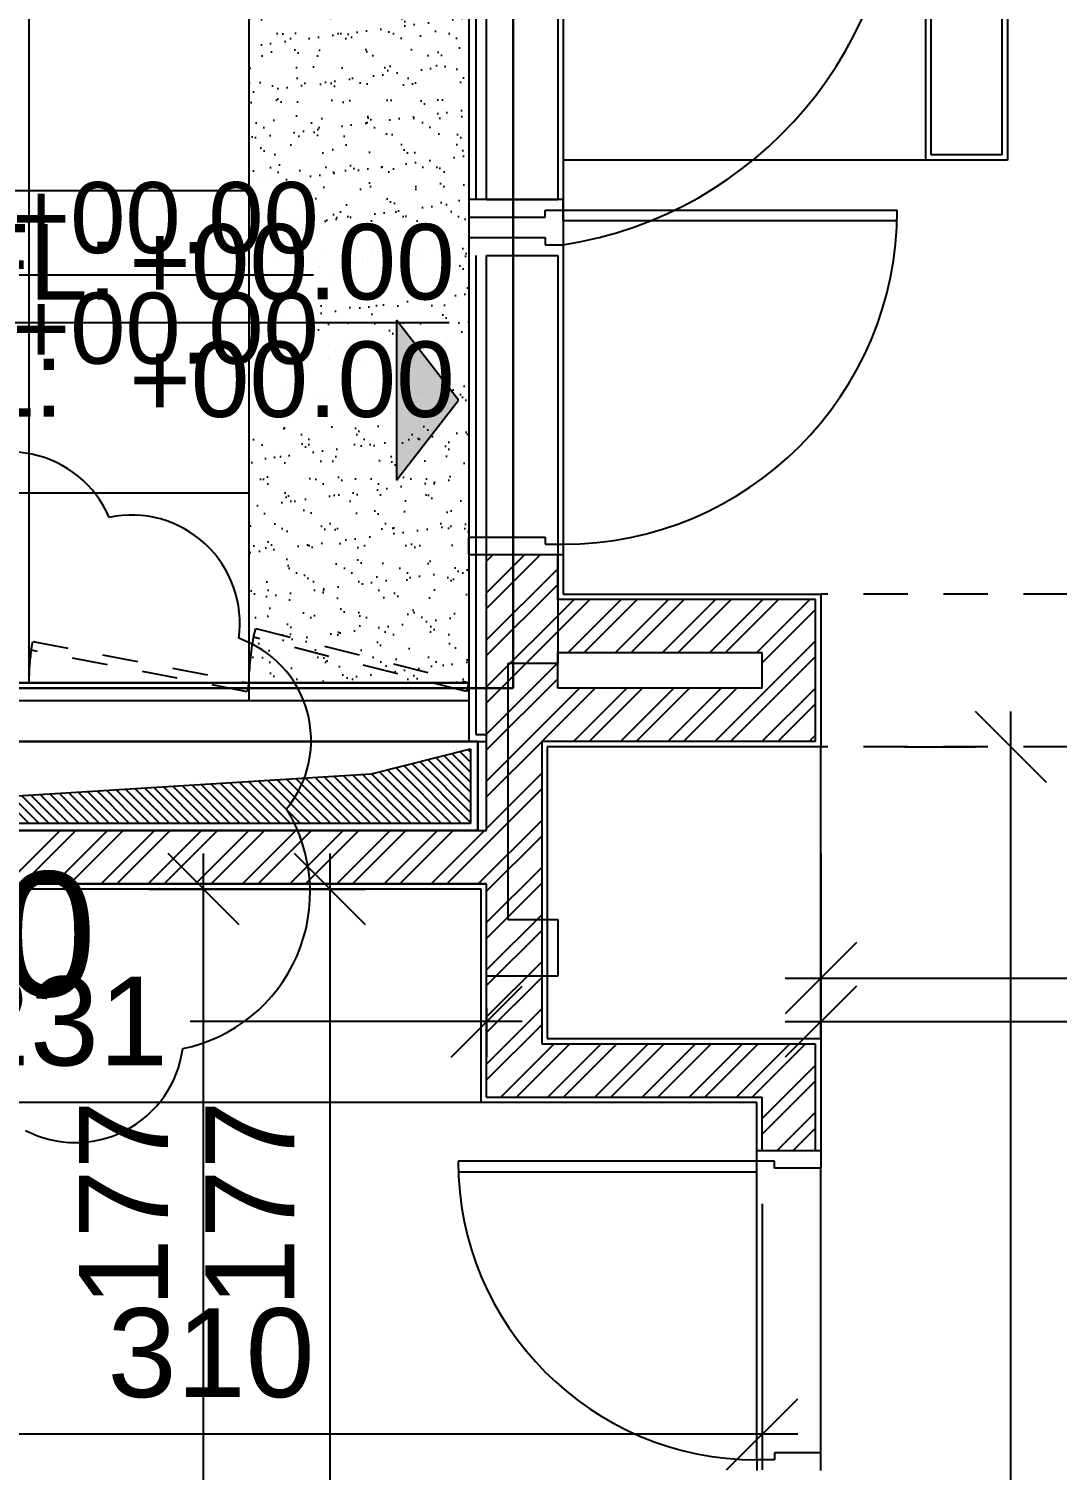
# Model space of a CAD drawing. Extents: x -1.8 to 45.6, y -22.6 to 61.5.
# Drawn here: x 31.206 to 34.098, y 10.801 to 14.855 of the extents above; entities that cross this region are included whole.
import ezdxf
from ezdxf.enums import TextEntityAlignment as Align

# ---------------------------------------------------------------- set-up
doc = ezdxf.new("R2010")
doc.units = 0
doc.header["$MEASUREMENT"] = 0
doc.linetypes.add('HIDDEN2', pattern=[0.1875, 0.125, -0.0625])
doc.layers.get('0').update_dxf_attribs({"linetype": 'CONTINUOUS'})
for name, color, linetype in [('A-AREAS', 6, 'CONTINUOUS'), ('A-AREAS-TXT', 6, 'CONTINUOUS'), ('A-closet', 252, 'CONTINUOUS'), ('a-dim', 3, 'CONTINUOUS'), ('A-Door', 1, 'CONTINUOUS'), ('A-ENT-ARROWS', 252, 'CONTINUOUS'), ('A-HATCH-WALL', 8, 'CONTINUOUS'), ('A-moquette', 137, 'CONTINUOUS'), ('A-PLASTER', 8, 'CONTINUOUS'), ('A-PORTE', 1, 'CONTINUOUS'), ('A-proj-marble', 137, 'CONTINUOUS'), ('A-proj-wood', 5, 'CONTINUOUS'), ('A-PROJECTION', 9, 'CONTINUOUS'), ('a-shaft', 251, 'CONTINUOUS'), ('A-TILES', 137, 'CONTINUOUS'), ('A-WALL', 4, 'CONTINUOUS'), ('S-2ND-3RD-4-5-6TH$0$A-SHAFT 2-3-4-5-6', 8, 'CONTINUOUS')]:
    doc.layers.add(name, color=color, linetype=linetype)
doc.styles.add('A100-STEXT', font='arial.ttf', dxfattribs={"height": 0.25})
doc.styles.add('BLOCK', font='arial.ttf', dxfattribs={"width": 0.8, "height": 0.25})

# ---------------------------------------------------------------- blocks, each defined once
blk = doc.blocks.new('_OBLIQUE')
at = {"color": 0, "linetype": 'ByBlock'}
blk.add_line((-0.5, -0.5), (0.5, 0.5), dxfattribs=at)

msp = doc.modelspace()

# ---------------------------------------------------------------- hatches: boundary and pattern name
at = {"layer": 'A-ENT-ARROWS'}
msp.add_hatch(color=256, dxfattribs=at).paths.add_polyline_path([(32.41463, 13.81066), (32.23963, 14.03566), (32.23963, 13.58566)])
at = {"layer": 'A-moquette'}
h = msp.add_hatch(dxfattribs=at)
h.set_pattern_fill('AR-SAND', color=256, scale=0.05, style=0)
h.paths.add_polyline_path([(32.44337, 16.6), (31.82462, 16.6), (31.82462, 13.015), (32.44337, 13.015)])

# ---------------------------------------------------------------- linework, layer by layer
for p, q in [((30.07484, 14.16303), (32.00627, 14.16303)), ((30.33579, 14.02908), (32.38794, 14.02908))]:
    msp.add_line(p, q)
at = {"layer": 'A-AREAS'}
for p, q in [((32.56837, 13), (32.56837, 20.18)), ((32.56837, 20.18), (32.56837, 13)), ((29.61837, 13), (32.56837, 13)), ((32.56837, 13), (29.61837, 13)), ((29.71837, 12.85), (32.46837, 12.85)), ((29.71837, 12.85), (32.46837, 12.85)), ((32.46837, 12.85), (32.46837, 12.6)), ((32.46837, 12.85), (32.46837, 12.6)), ((32.46837, 12.6), (29.71837, 12.6)), ((32.46837, 12.6), (29.71837, 12.6))]:
    msp.add_line(p, q, dxfattribs=at)
at = {"layer": 'A-AREAS', "color": 30}
for centre, radius, start, end in [((31.15237, 13.36047), 0.30428, 23.28264, 133.28264), ((31.15237, 13.36047), 0.30428, 23.28264, 133.28264), ((31.49498, 13.18308), 0.30428, 351.96958, 101.96958), ((31.49498, 13.18308), 0.30428, 351.96958, 101.96958), ((31.69548, 12.85347), 0.30428, 320.65653, 70.65653), ((31.69548, 12.85347), 0.30428, 320.65653, 70.65653), ((31.54873, 12.42584), 0.44841, 281.56528, 31.56528), ((31.54873, 12.42584), 0.44841, 281.56528, 31.56528), ((31.33698, 12.02638), 0.30428, 242.47403, 352.47403), ((31.33698, 12.02638), 0.30428, 242.47403, 352.47403)]:
    msp.add_arc(centre, radius, start, end, dxfattribs=at)
at = {"layer": 'A-closet'}
for p, q in [((33.72837, 14.485), (32.70837, 14.485)), ((33.43337, 12.015), (33.43337, 12.835)), ((33.43337, 12.015), (33.43337, 12.835)), ((32.47837, 11.835), (30.18337, 11.835)), ((32.47837, 11.835), (30.18337, 11.835))]:
    msp.add_line(p, q, dxfattribs=at)
at = {"layer": 'a-dim', "color": 15}
for p, q in [((33.96785, 7.64), (33.96785, 12.935)), ((33.66837, 12.835), (33.86785, 12.835)), ((31.69755, 10.565), (31.69755, 12.535)), ((32.05298, 10.565), (32.05298, 12.535)), ((33.43337, 12.535), (33.43337, 12.08463)), ((33.43337, 12.535), (33.43337, 11.96254)), ((31.54337, 12.435), (31.79755, 12.435)), ((31.54337, 12.435), (32.15298, 12.435)), ((33.33337, 12.18463), (37.49337, 12.18463)), ((32.49337, 12.1), (32.49337, 11.96254)), ((32.59337, 12.06254), (31.66005, 12.06254)), ((33.33337, 12.06254), (37.50837, 12.06254)), ((33.26837, 11.55), (33.26837, 10.80184)), ((33.36837, 10.90184), (30.06837, 10.90184))]:
    msp.add_line(p, q, dxfattribs=at)
at = {"layer": 'A-Door', "linetype": 'HIDDEN2', "ltscale": 0.5}
for p, q in [((31.83771, 13.14407), (31.84391, 13.16829)), ((31.83771, 13.14407), (31.84391, 13.16829)), ((31.83771, 13.14407), (31.84391, 13.16829)), ((31.83771, 13.14407), (31.84391, 13.16829)), ((31.83771, 13.14407), (31.84391, 13.16829)), ((31.83771, 13.14407), (31.84391, 13.16829)), ((31.83771, 13.14407), (31.84391, 13.16829)), ((31.83771, 13.14407), (31.84391, 13.16829)), ((32.43717, 12.99078), (31.83771, 13.14407)), ((32.43717, 12.99078), (31.83771, 13.14407)), ((32.43717, 12.99078), (31.83771, 13.14407)), ((32.43717, 12.99078), (31.83771, 13.14407)), ((32.43717, 12.99078), (31.83771, 13.14407)), ((32.43717, 12.99078), (31.83771, 13.14407)), ((32.43717, 12.99078), (31.83771, 13.14407)), ((32.43717, 12.99078), (31.83771, 13.14407)), ((31.84391, 13.16829), (32.44337, 13.015)), ((31.84391, 13.16829), (32.44337, 13.015)), ((31.84391, 13.16829), (32.44337, 13.015)), ((31.84391, 13.16829), (32.44337, 13.015)), ((31.84391, 13.16829), (32.44337, 13.015)), ((31.84391, 13.16829), (32.44337, 13.015)), ((31.84391, 13.16829), (32.44337, 13.015)), ((31.84391, 13.16829), (32.44337, 13.015)), ((31.21226, 13.10715), (31.21697, 13.1317)), ((31.21226, 13.10715), (31.21697, 13.1317)), ((31.21226, 13.10715), (31.21697, 13.1317)), ((31.21226, 13.10715), (31.21697, 13.1317)), ((31.21226, 13.10715), (31.21697, 13.1317)), ((31.21226, 13.10715), (31.21697, 13.1317)), ((31.21226, 13.10715), (31.21697, 13.1317)), ((31.21226, 13.10715), (31.21697, 13.1317)), ((31.8199, 12.99045), (31.21226, 13.10715)), ((31.8199, 12.99045), (31.21226, 13.10715)), ((31.8199, 12.99045), (31.21226, 13.10715)), ((31.8199, 12.99045), (31.21226, 13.10715)), ((31.8199, 12.99045), (31.21226, 13.10715)), ((31.8199, 12.99045), (31.21226, 13.10715)), ((31.8199, 12.99045), (31.21226, 13.10715)), ((31.8199, 12.99045), (31.21226, 13.10715)), ((31.21697, 13.1317), (31.82462, 13.015)), ((31.21697, 13.1317), (31.82462, 13.015)), ((31.21697, 13.1317), (31.82462, 13.015)), ((31.21697, 13.1317), (31.82462, 13.015)), ((31.21697, 13.1317), (31.82462, 13.015)), ((31.21697, 13.1317), (31.82462, 13.015)), ((31.21697, 13.1317), (31.82462, 13.015)), ((31.21697, 13.1317), (31.82462, 13.015)), ((31.82462, 13.015), (31.8199, 12.99045)), ((31.82462, 13.015), (31.8199, 12.99045)), ((31.82462, 13.015), (31.8199, 12.99045)), ((31.82462, 13.015), (31.8199, 12.99045)), ((31.82462, 13.015), (31.8199, 12.99045)), ((31.82462, 13.015), (31.8199, 12.99045)), ((31.82462, 13.015), (31.8199, 12.99045)), ((31.82462, 13.015), (31.8199, 12.99045)), ((32.44337, 13.015), (32.43717, 12.99078)), ((32.44337, 13.015), (32.43717, 12.99078)), ((32.44337, 13.015), (32.43717, 12.99078)), ((32.44337, 13.015), (32.43717, 12.99078)), ((32.44337, 13.015), (32.43717, 12.99078)), ((32.44337, 13.015), (32.43717, 12.99078)), ((32.44337, 13.015), (32.43717, 12.99078)), ((32.44337, 13.015), (32.43717, 12.99078))]:
    msp.add_line(p, q, dxfattribs=at)
for centre, radius, start, end in [((32.49286, 13.0124), 0.66824, 168.6366, 179.77711), ((32.49286, 13.0124), 0.66824, 168.6366, 179.77711), ((32.49286, 13.0124), 0.66824, 168.6366, 179.77711), ((32.49286, 13.0124), 0.66824, 168.6366, 179.77711), ((32.49286, 13.0124), 0.66824, 168.6366, 179.77711), ((32.49286, 13.0124), 0.66824, 168.6366, 179.77711), ((32.49286, 13.0124), 0.66824, 168.6366, 179.77711), ((32.49286, 13.0124), 0.66824, 168.6366, 179.77711), ((31.95703, 13.00921), 0.75119, 172.50845, 179.55834), ((31.95703, 13.00921), 0.75119, 172.50845, 179.55834), ((31.95703, 13.00921), 0.75119, 172.50845, 179.55834), ((31.95703, 13.00921), 0.75119, 172.50845, 179.55834), ((31.95703, 13.00921), 0.75119, 172.50845, 179.55834), ((31.95703, 13.00921), 0.75119, 172.50845, 179.55834), ((31.95703, 13.00921), 0.75119, 172.50845, 179.55834), ((31.95703, 13.00921), 0.75119, 172.50845, 179.55834)]:
    msp.add_arc(centre, radius, start, end, dxfattribs=at)
at = {"layer": 'A-ENT-ARROWS'}
for p, q in [((32.41463, 13.81066), (32.23963, 14.03566)), ((32.23963, 14.03566), (32.23963, 13.58566)), ((32.23963, 13.58566), (32.41463, 13.81066))]:
    msp.add_line(p, q, dxfattribs=at)
at = {"layer": 'A-HATCH-WALL'}
for p, q in [((32.49337, 13.2689), (32.59947, 13.375)), ((32.49337, 13.35729), (32.51108, 13.375)), ((32.49337, 13.22471), (32.64366, 13.375)), ((32.49337, 13.2689), (32.59947, 13.375)), ((32.49337, 13.35729), (32.51108, 13.375)), ((32.49337, 13.22471), (32.64366, 13.375)), ((32.49337, 13.13632), (32.69337, 13.33632)), ((32.49337, 13.13632), (32.69337, 13.33632)), ((32.49337, 13.09213), (32.69337, 13.29213)), ((32.49337, 13.09213), (32.69337, 13.29213)), ((32.49337, 13.00374), (32.73963, 13.25)), ((32.49337, 12.95954), (32.78382, 13.25)), ((32.49337, 13.00374), (32.73963, 13.25)), ((32.49337, 12.95954), (32.78382, 13.25)), ((32.72221, 13.1), (32.87221, 13.25)), ((32.72221, 13.1), (32.87221, 13.25)), ((32.76641, 13.1), (32.91641, 13.25)), ((32.76641, 13.1), (32.91641, 13.25)), ((32.8548, 13.1), (33.0048, 13.25)), ((32.8548, 13.1), (33.0048, 13.25)), ((32.89899, 13.1), (33.04899, 13.25)), ((32.89899, 13.1), (33.04899, 13.25)), ((32.98738, 13.1), (33.13738, 13.25)), ((32.98738, 13.1), (33.13738, 13.25)), ((33.03157, 13.1), (33.18157, 13.25)), ((33.03157, 13.1), (33.18157, 13.25)), ((33.11996, 13.1), (33.26996, 13.25)), ((33.11996, 13.1), (33.26996, 13.25)), ((33.16415, 13.1), (33.31415, 13.25)), ((33.16415, 13.1), (33.31415, 13.25)), ((33.25254, 13.1), (33.40254, 13.25)), ((33.25254, 13.1), (33.40254, 13.25)), ((33.26837, 13.07163), (33.41837, 13.22163)), ((33.26837, 13.07163), (33.41837, 13.22163)), ((33.13513, 12.85), (33.41837, 13.13324)), ((33.13513, 12.85), (33.41837, 13.13324)), ((32.49337, 12.87116), (32.69337, 13.07116)), ((32.49337, 12.87116), (32.69337, 13.07116)), ((33.17932, 12.85), (33.41837, 13.08905)), ((33.17932, 12.85), (33.41837, 13.08905)), ((32.49337, 12.82696), (32.69337, 13.02696)), ((32.49337, 12.82696), (32.69337, 13.02696)), ((32.49337, 12.73857), (32.7548, 13)), ((32.49337, 12.73857), (32.7548, 13)), ((32.64899, 12.85), (32.79899, 13)), ((32.64899, 12.85), (32.79899, 13)), ((32.73738, 12.85), (32.88738, 13)), ((32.73738, 12.85), (32.88738, 13)), ((32.78157, 12.85), (32.93157, 13)), ((32.78157, 12.85), (32.93157, 13)), ((32.86996, 12.85), (33.01996, 13)), ((32.86996, 12.85), (33.01996, 13)), ((32.91415, 12.85), (33.06415, 13)), ((32.91415, 12.85), (33.06415, 13)), ((33.00254, 12.85), (33.15254, 13)), ((33.00254, 12.85), (33.15254, 13)), ((33.04674, 12.85), (33.19674, 13)), ((33.04674, 12.85), (33.19674, 13)), ((33.26771, 12.85), (33.41837, 13.00066)), ((33.26771, 12.85), (33.41837, 13.00066)), ((33.3119, 12.85), (33.41837, 12.95647)), ((33.3119, 12.85), (33.41837, 12.95647)), ((33.40029, 12.85), (33.41837, 12.86808)), ((33.40029, 12.85), (33.41837, 12.86808)), ((32.49337, 12.69438), (32.64837, 12.84938)), ((32.49337, 12.69438), (32.64837, 12.84938)), ((32.49337, 12.60599), (32.64837, 12.76099)), ((32.49337, 12.60599), (32.64837, 12.76099)), ((32.38157, 12.45), (32.64837, 12.7168)), ((32.38157, 12.45), (32.64837, 12.7168)), ((32.46996, 12.45), (32.64837, 12.62841)), ((32.46996, 12.45), (32.64837, 12.62841)), ((31.14414, 12.45), (31.29414, 12.6)), ((31.14414, 12.45), (31.29414, 12.6)), ((31.18833, 12.45), (31.33833, 12.6)), ((31.18833, 12.45), (31.33833, 12.6)), ((31.27672, 12.45), (31.42672, 12.6)), ((31.27672, 12.45), (31.42672, 12.6)), ((31.32091, 12.45), (31.47091, 12.6)), ((31.32091, 12.45), (31.47091, 12.6)), ((31.4093, 12.45), (31.5593, 12.6)), ((31.4093, 12.45), (31.5593, 12.6)), ((31.45349, 12.45), (31.60349, 12.6)), ((31.45349, 12.45), (31.60349, 12.6)), ((31.54188, 12.45), (31.69188, 12.6)), ((31.54188, 12.45), (31.69188, 12.6)), ((31.58608, 12.45), (31.73608, 12.6)), ((31.58608, 12.45), (31.73608, 12.6)), ((31.67447, 12.45), (31.82447, 12.6)), ((31.67447, 12.45), (31.82447, 12.6)), ((31.71866, 12.45), (31.86866, 12.6)), ((31.71866, 12.45), (31.86866, 12.6)), ((31.80705, 12.45), (31.95705, 12.6)), ((31.80705, 12.45), (31.95705, 12.6)), ((31.85124, 12.45), (32.00124, 12.6)), ((31.85124, 12.45), (32.00124, 12.6)), ((31.93963, 12.45), (32.08963, 12.6)), ((31.93963, 12.45), (32.08963, 12.6)), ((31.98382, 12.45), (32.13382, 12.6)), ((31.98382, 12.45), (32.13382, 12.6)), ((32.07221, 12.45), (32.22221, 12.6)), ((32.07221, 12.45), (32.22221, 12.6)), ((32.11641, 12.45), (32.26641, 12.6)), ((32.11641, 12.45), (32.26641, 12.6)), ((32.2048, 12.45), (32.3548, 12.6)), ((32.2048, 12.45), (32.3548, 12.6)), ((32.24899, 12.45), (32.39899, 12.6)), ((32.24899, 12.45), (32.39899, 12.6)), ((32.33738, 12.45), (32.48738, 12.6)), ((32.33738, 12.45), (32.48738, 12.6)), ((32.49337, 12.42921), (32.64837, 12.58421)), ((32.49337, 12.42921), (32.64837, 12.58421)), ((32.49337, 12.34083), (32.64837, 12.49583)), ((32.49337, 12.34083), (32.64837, 12.49583)), ((32.49337, 12.29663), (32.64837, 12.45163)), ((32.49337, 12.29663), (32.64837, 12.45163)), ((32.49337, 12.20824), (32.64837, 12.36324)), ((32.49337, 12.20824), (32.64837, 12.36324)), ((32.49337, 12.16405), (32.64837, 12.31905)), ((32.49337, 12.16405), (32.64837, 12.31905)), ((32.49337, 12.07566), (32.64837, 12.23066)), ((32.49337, 12.07566), (32.64837, 12.23066)), ((32.49337, 12.03147), (32.64837, 12.18647)), ((32.49337, 12.03147), (32.64837, 12.18647)), ((32.49337, 11.94308), (32.64837, 12.09808)), ((32.49337, 11.94308), (32.64837, 12.09808)), ((32.49337, 11.89888), (32.64837, 12.05388)), ((32.49337, 11.89888), (32.64837, 12.05388)), ((32.53287, 11.85), (32.68287, 12)), ((32.53287, 11.85), (32.68287, 12)), ((32.57707, 11.85), (32.72707, 12)), ((32.57707, 11.85), (32.72707, 12)), ((32.66546, 11.85), (32.81546, 12)), ((32.66546, 11.85), (32.81546, 12)), ((32.70965, 11.85), (32.85965, 12)), ((32.70965, 11.85), (32.85965, 12)), ((32.79804, 11.85), (32.94804, 12)), ((32.79804, 11.85), (32.94804, 12)), ((32.84223, 11.85), (32.99223, 12)), ((32.84223, 11.85), (32.99223, 12)), ((32.93062, 11.85), (33.08062, 12)), ((32.93062, 11.85), (33.08062, 12)), ((32.97482, 11.85), (33.12482, 12)), ((32.97482, 11.85), (33.12482, 12)), ((33.0632, 11.85), (33.2132, 12)), ((33.0632, 11.85), (33.2132, 12)), ((33.1074, 11.85), (33.2574, 12)), ((33.1074, 11.85), (33.2574, 12)), ((33.19579, 11.85), (33.34579, 12)), ((33.19579, 11.85), (33.34579, 12)), ((33.23998, 11.85), (33.38998, 12)), ((33.23998, 11.85), (33.38998, 12)), ((33.26837, 11.79), (33.41837, 11.94)), ((33.26837, 11.79), (33.41837, 11.94)), ((33.26837, 11.74581), (33.41837, 11.89581)), ((33.26837, 11.74581), (33.41837, 11.89581)), ((33.31095, 11.7), (33.41837, 11.80742)), ((33.31095, 11.7), (33.41837, 11.80742)), ((33.35515, 11.7), (33.41837, 11.76322)), ((33.35515, 11.7), (33.41837, 11.76322))]:
    msp.add_line(p, q, dxfattribs=at)
at = {"layer": 'A-PLASTER'}
for p, q in [((33.95837, 16.635), (33.95837, 14.485)), ((32.70837, 15.085), (32.70837, 13.265)), ((33.72837, 14.485), (33.72837, 15.085)), ((33.95837, 14.485), (33.72837, 14.485)), ((32.70837, 13.265), (33.43337, 13.265)), ((33.43337, 13.265), (33.43337, 12.835)), ((33.43337, 12.835), (32.66337, 12.835)), ((32.66337, 12.835), (32.66337, 12.015)), ((32.47837, 12.435), (30.18337, 12.435)), ((32.47837, 12.435), (30.18337, 12.435)), ((32.47837, 11.835), (32.47837, 12.435)), ((32.47837, 11.835), (32.47837, 12.435)), ((32.66337, 12.015), (33.43337, 12.015)), ((33.43337, 12.015), (33.43337, 11.7)), ((33.25337, 11.835), (32.47837, 11.835)), ((33.25337, 11.835), (32.47837, 11.835)), ((33.25337, 11.7), (33.25337, 11.835)), ((33.25337, 11.7), (33.25337, 11.835))]:
    msp.add_line(p, q, dxfattribs=at)
at = {"layer": 'A-PORTE'}
for p, q in [((32.44337, 14.375), (32.44337, 14.325)), ((32.70837, 14.375), (32.44337, 14.375)), ((32.70837, 14.345), (32.70837, 14.375)), ((32.70837, 14.315), (32.70837, 14.355)), ((32.44337, 14.325), (32.65837, 14.325)), ((32.65837, 14.345), (32.70837, 14.345)), ((32.65837, 14.325), (32.65837, 14.345)), ((32.70837, 14.345), (33.64837, 14.345)), ((33.64837, 14.315), (32.70837, 14.315)), ((32.44337, 14.2675), (32.65837, 14.2675)), ((32.44337, 14.2675), (32.65837, 14.2675)), ((32.44337, 14.2675), (32.65837, 14.2675)), ((32.65837, 14.2675), (32.65837, 14.2475)), ((32.65837, 14.2675), (32.65837, 14.2475)), ((32.65837, 14.2675), (32.65837, 14.2475)), ((32.65837, 14.2475), (32.70837, 14.2475)), ((32.65837, 14.2475), (32.70837, 14.2475)), ((32.65837, 14.2475), (32.70837, 14.2475)), ((32.44337, 13.375), (32.44337, 13.425)), ((32.44337, 13.425), (32.65837, 13.425)), ((32.65837, 13.425), (32.65837, 13.405)), ((32.65837, 13.405), (32.70837, 13.405)), ((32.70837, 13.405), (32.70837, 13.375)), ((32.70837, 13.375), (32.44337, 13.375)), ((29.96837, 13.015), (32.44337, 13.015)), ((29.96837, 13.015), (32.44337, 13.015)), ((29.96837, 13.015), (32.44337, 13.015)), ((29.96837, 13.015), (32.44337, 13.015)), ((29.96837, 13.015), (32.44337, 13.015)), ((29.96837, 13.015), (32.44337, 13.015)), ((29.96837, 13.015), (32.44337, 13.015)), ((29.96837, 13.015), (32.44337, 13.015)), ((32.44337, 13.015), (32.44337, 12.965)), ((32.44337, 13.015), (32.44337, 12.965)), ((32.44337, 13.015), (32.44337, 12.965)), ((32.44337, 13.015), (32.44337, 12.965)), ((32.44337, 13.015), (32.44337, 12.965)), ((32.44337, 13.015), (32.44337, 12.965)), ((32.44337, 13.015), (32.44337, 12.965)), ((32.44337, 13.015), (32.44337, 12.965)), ((32.44337, 12.965), (29.96837, 12.965)), ((32.44337, 12.965), (29.96837, 12.965)), ((32.44337, 12.965), (29.96837, 12.965)), ((32.44337, 12.965), (29.96837, 12.965)), ((32.44337, 12.965), (29.96837, 12.965)), ((32.44337, 12.965), (29.96837, 12.965)), ((32.44337, 12.965), (29.96837, 12.965)), ((32.44337, 12.965), (29.96837, 12.965)), ((33.25337, 11.67), (33.25337, 11.7)), ((33.25337, 11.7), (33.43337, 11.7)), ((33.25337, 11.67), (33.25337, 11.7)), ((33.25337, 11.7), (33.43337, 11.7)), ((33.25337, 11.64), (33.25337, 11.68)), ((33.25337, 11.64), (33.25337, 11.68)), ((33.43337, 11.7), (33.43337, 11.65)), ((33.43337, 11.7), (33.43337, 11.65)), ((33.25337, 11.67), (32.41337, 11.67)), ((33.25337, 11.67), (32.41337, 11.67)), ((32.41337, 11.64), (33.25337, 11.64)), ((32.41337, 11.64), (33.25337, 11.64)), ((33.30337, 11.67), (33.25337, 11.67)), ((33.30337, 11.67), (33.25337, 11.67)), ((33.30337, 11.65), (33.30337, 11.67)), ((33.30337, 11.65), (33.30337, 11.67)), ((33.43337, 11.65), (33.30337, 11.65)), ((33.43337, 11.65), (33.30337, 11.65)), ((33.25337, 10.83), (33.25337, 10.8)), ((33.30337, 10.83), (33.25337, 10.83)), ((33.25337, 10.83), (33.25337, 10.8)), ((33.30337, 10.83), (33.25337, 10.83)), ((33.43337, 10.85), (33.30337, 10.85)), ((33.30337, 10.85), (33.30337, 10.83)), ((33.43337, 10.85), (33.30337, 10.85)), ((33.30337, 10.85), (33.30337, 10.83)), ((33.43337, 10.8), (33.43337, 10.85)), ((33.43337, 10.8), (33.43337, 10.85))]:
    msp.add_line(p, q, dxfattribs=at)
at = {"layer": 'A-PORTE', "ltscale": 4}
msp.add_line((31.82462, 13.015), (31.82462, 12.965), dxfattribs=at)
msp.add_line((31.82462, 13.015), (31.82462, 12.965), dxfattribs=at)
at = {"layer": 'A-PORTE'}
for centre, radius, start, end in [((32.54029, 15.34303), 1.10835, 278.72248, 1.26501), ((32.54029, 15.34303), 1.10835, 278.72248, 1.26501), ((32.54029, 15.34303), 1.10835, 278.72248, 1.26501), ((32.70837, 14.345), 0.94, 270, 0), ((33.25337, 11.67), 0.84, 180, 270), ((33.25337, 11.67), 0.84, 180, 270)]:
    msp.add_arc(centre, radius, start, end, dxfattribs=at)
at = {"layer": 'A-proj-marble'}
for p, q in [((31.20587, 16.6), (31.20587, 13.015)), ((31.82462, 16.6), (31.82462, 13.015)), ((29.96837, 14.4), (31.82462, 14.4)), ((29.96837, 13.55), (31.82462, 13.55))]:
    msp.add_line(p, q, dxfattribs=at)
msp.add_lwpolyline([(29.96837, 16.6), (32.44337, 16.6), (32.44337, 13.015), (29.96837, 13.015)], close=True, dxfattribs=at)
at = {"layer": 'A-proj-wood'}
for p, q in [((32.44337, 15.3), (32.44337, 14.375)), ((32.44337, 15.3), (32.44337, 14.375)), ((32.46337, 15.3), (32.46337, 14.375)), ((32.46337, 15.3), (32.46337, 14.375)), ((32.44337, 14.2175), (32.44337, 12.85)), ((32.44337, 14.2175), (32.44337, 12.85)), ((32.44337, 14.2175), (32.44337, 12.85)), ((32.44337, 14.2175), (32.44337, 12.85)), ((32.44337, 14.2175), (32.44337, 12.85)), ((32.44337, 14.2175), (32.44337, 12.85)), ((32.44337, 14.2175), (32.44337, 12.85)), ((32.44337, 14.2175), (32.44337, 12.85)), ((32.44337, 14.2175), (32.44337, 12.85)), ((32.46337, 14.2175), (32.46337, 12.87)), ((32.46337, 14.2175), (32.46337, 12.87)), ((32.46337, 14.2175), (32.46337, 12.87)), ((32.46337, 14.2175), (32.46337, 12.87)), ((32.46337, 14.2175), (32.46337, 12.87)), ((32.46337, 14.2175), (32.46337, 12.87)), ((32.46337, 14.2175), (32.46337, 12.87)), ((32.46337, 14.2175), (32.46337, 12.87)), ((32.46337, 14.2175), (32.46337, 12.87)), ((32.44337, 13.375), (32.44337, 12.85)), ((32.44337, 13.375), (32.44337, 12.85)), ((32.44337, 13.375), (32.44337, 12.85)), ((32.44337, 13.375), (32.44337, 12.85)), ((32.46337, 13.375), (32.46337, 12.87)), ((32.46337, 13.375), (32.46337, 12.87)), ((32.46337, 13.375), (32.46337, 12.87)), ((32.46337, 13.375), (32.46337, 12.87)), ((32.46337, 12.87), (32.49337, 12.87)), ((32.46337, 12.87), (32.49337, 12.87)), ((32.46337, 12.87), (32.49337, 12.87)), ((32.46337, 12.87), (32.49337, 12.87)), ((32.46337, 12.87), (32.49337, 12.87)), ((32.46337, 12.87), (32.49337, 12.87)), ((32.46337, 12.87), (32.49337, 12.87)), ((32.46337, 12.87), (32.49337, 12.87)), ((32.46337, 12.87), (32.49337, 12.87)), ((32.46337, 12.87), (32.49337, 12.87)), ((32.46337, 12.87), (32.49337, 12.87)), ((32.46337, 12.87), (32.49337, 12.87)), ((32.46337, 12.87), (32.49337, 12.87)), ((32.44337, 12.85), (32.49337, 12.85)), ((32.44337, 12.85), (32.49337, 12.85)), ((32.44337, 12.85), (32.49337, 12.85)), ((32.44337, 12.85), (32.49337, 12.85)), ((32.44337, 12.85), (32.49337, 12.85)), ((32.44337, 12.85), (32.49337, 12.85)), ((32.44337, 12.85), (32.49337, 12.85)), ((32.44337, 12.85), (32.49337, 12.85)), ((32.44337, 12.85), (32.49337, 12.85)), ((32.44337, 12.85), (32.49337, 12.85)), ((32.44337, 12.85), (32.49337, 12.85)), ((32.44337, 12.85), (32.49337, 12.85)), ((32.44337, 12.85), (32.49337, 12.85))]:
    msp.add_line(p, q, dxfattribs=at)
at = {"layer": 'A-PROJECTION', "linetype": 'HIDDEN2'}
for p, q in [((35.02837, 13.265), (33.43337, 13.265)), ((35.02837, 13.265), (33.43337, 13.265)), ((35.02837, 12.835), (33.43337, 12.835)), ((35.02837, 12.835), (33.43337, 12.835))]:
    msp.add_line(p, q, dxfattribs=at)
at = {"layer": 'A-PROJECTION', "ltscale": 4}
msp.add_line((29.93337, 12.85), (32.47837, 12.85), dxfattribs=at)
msp.add_line((29.93337, 12.85), (32.47837, 12.85), dxfattribs=at)
at = {"layer": 'a-shaft'}
for p, q in [((32.16983, 12.75968), (32.44837, 12.83)), ((32.16983, 12.75968), (32.44837, 12.83)), ((32.37308, 12.81099), (32.44837, 12.7357)), ((32.37308, 12.81099), (32.44837, 12.7357)), ((32.39566, 12.81669), (32.44837, 12.76399)), ((32.39566, 12.81669), (32.44837, 12.76399)), ((32.41824, 12.82239), (32.44837, 12.79227)), ((32.41824, 12.82239), (32.44837, 12.79227)), ((32.44083, 12.8281), (32.44837, 12.82055)), ((32.44083, 12.8281), (32.44837, 12.82055)), ((32.44837, 12.83), (32.44837, 12.62)), ((32.44837, 12.83), (32.44837, 12.62)), ((32.21499, 12.77109), (32.36608, 12.62)), ((32.21499, 12.77109), (32.36608, 12.62)), ((32.23758, 12.77679), (32.39436, 12.62)), ((32.23758, 12.77679), (32.39436, 12.62)), ((32.26016, 12.78249), (32.42265, 12.62)), ((32.26016, 12.78249), (32.42265, 12.62)), ((32.28274, 12.78819), (32.44837, 12.62256)), ((32.28274, 12.78819), (32.44837, 12.62256)), ((32.30533, 12.79389), (32.44837, 12.65085)), ((32.30533, 12.79389), (32.44837, 12.65085)), ((32.32791, 12.79959), (32.44837, 12.67913)), ((32.32791, 12.79959), (32.44837, 12.67913)), ((32.35049, 12.80529), (32.44837, 12.70742)), ((32.35049, 12.80529), (32.44837, 12.70742)), ((29.93837, 12.62), (32.16983, 12.75968)), ((29.93837, 12.62), (32.16983, 12.75968)), ((31.6907, 12.72969), (31.80039, 12.62)), ((31.6907, 12.72969), (31.80039, 12.62)), ((31.71732, 12.73136), (31.82868, 12.62)), ((31.71732, 12.73136), (31.82868, 12.62)), ((31.74394, 12.73302), (31.85696, 12.62)), ((31.74394, 12.73302), (31.85696, 12.62)), ((31.77056, 12.73469), (31.88525, 12.62)), ((31.77056, 12.73469), (31.88525, 12.62)), ((31.79718, 12.73636), (31.91353, 12.62)), ((31.79718, 12.73636), (31.91353, 12.62)), ((31.82379, 12.73802), (31.94182, 12.62)), ((31.82379, 12.73802), (31.94182, 12.62)), ((31.85041, 12.73969), (31.9701, 12.62)), ((31.85041, 12.73969), (31.9701, 12.62)), ((31.87703, 12.74135), (31.99838, 12.62)), ((31.87703, 12.74135), (31.99838, 12.62)), ((31.90365, 12.74302), (32.02667, 12.62)), ((31.90365, 12.74302), (32.02667, 12.62)), ((31.93027, 12.74469), (32.05495, 12.62)), ((31.93027, 12.74469), (32.05495, 12.62)), ((31.95688, 12.74635), (32.08324, 12.62)), ((31.95688, 12.74635), (32.08324, 12.62)), ((31.9835, 12.74802), (32.11152, 12.62)), ((31.9835, 12.74802), (32.11152, 12.62)), ((32.01012, 12.74969), (32.13981, 12.62)), ((32.01012, 12.74969), (32.13981, 12.62)), ((32.03674, 12.75135), (32.16809, 12.62)), ((32.03674, 12.75135), (32.16809, 12.62)), ((32.06336, 12.75302), (32.19637, 12.62)), ((32.06336, 12.75302), (32.19637, 12.62)), ((32.08997, 12.75468), (32.22466, 12.62)), ((32.08997, 12.75468), (32.22466, 12.62)), ((32.11659, 12.75635), (32.25294, 12.62)), ((32.11659, 12.75635), (32.25294, 12.62)), ((32.14321, 12.75802), (32.28123, 12.62)), ((32.14321, 12.75802), (32.28123, 12.62)), ((32.16983, 12.75968), (32.30951, 12.62)), ((32.16983, 12.75968), (32.30951, 12.62)), ((32.19241, 12.76538), (32.3378, 12.62)), ((32.19241, 12.76538), (32.3378, 12.62)), ((31.13172, 12.6947), (31.20642, 12.62)), ((31.13172, 12.6947), (31.20642, 12.62)), ((31.15834, 12.69637), (31.23471, 12.62)), ((31.15834, 12.69637), (31.23471, 12.62)), ((31.18496, 12.69803), (31.26299, 12.62)), ((31.18496, 12.69803), (31.26299, 12.62)), ((31.21158, 12.6997), (31.29128, 12.62)), ((31.21158, 12.6997), (31.29128, 12.62)), ((31.2382, 12.70137), (31.31956, 12.62)), ((31.2382, 12.70137), (31.31956, 12.62)), ((31.26481, 12.70303), (31.34785, 12.62)), ((31.26481, 12.70303), (31.34785, 12.62)), ((31.29143, 12.7047), (31.37613, 12.62)), ((31.29143, 12.7047), (31.37613, 12.62)), ((31.31805, 12.70636), (31.40441, 12.62)), ((31.31805, 12.70636), (31.40441, 12.62)), ((31.34467, 12.70803), (31.4327, 12.62)), ((31.34467, 12.70803), (31.4327, 12.62)), ((31.37129, 12.7097), (31.46098, 12.62)), ((31.37129, 12.7097), (31.46098, 12.62)), ((31.3979, 12.71136), (31.48927, 12.62)), ((31.3979, 12.71136), (31.48927, 12.62)), ((31.42452, 12.71303), (31.51755, 12.62)), ((31.42452, 12.71303), (31.51755, 12.62)), ((31.45114, 12.7147), (31.54584, 12.62)), ((31.45114, 12.7147), (31.54584, 12.62)), ((31.47776, 12.71636), (31.57412, 12.62)), ((31.47776, 12.71636), (31.57412, 12.62)), ((31.50438, 12.71803), (31.6024, 12.62)), ((31.50438, 12.71803), (31.6024, 12.62)), ((31.53099, 12.71969), (31.63069, 12.62)), ((31.53099, 12.71969), (31.63069, 12.62)), ((31.55761, 12.72136), (31.65897, 12.62)), ((31.55761, 12.72136), (31.65897, 12.62)), ((31.58423, 12.72303), (31.68726, 12.62)), ((31.58423, 12.72303), (31.68726, 12.62)), ((31.61085, 12.72469), (31.71554, 12.62)), ((31.61085, 12.72469), (31.71554, 12.62)), ((31.63747, 12.72636), (31.74383, 12.62)), ((31.63747, 12.72636), (31.74383, 12.62)), ((31.66408, 12.72802), (31.77211, 12.62)), ((31.66408, 12.72802), (31.77211, 12.62)), ((32.44837, 12.62), (29.93837, 12.62)), ((32.44837, 12.62), (29.93837, 12.62))]:
    msp.add_line(p, q, dxfattribs=at)
at = {"layer": 'A-TILES'}
for p, q in [((33.25337, 10.83), (33.25337, 11.64)), ((33.25337, 10.83), (33.25337, 11.64)), ((33.43337, 10.85), (33.43337, 11.65)), ((33.43337, 10.85), (33.43337, 11.65))]:
    msp.add_line(p, q, dxfattribs=at)
at = {"layer": 'A-WALL'}
for p, q in [((33.94337, 14.5), (33.94337, 16.65)), ((32.49337, 14.375), (32.49337, 15.3)), ((32.69337, 15.1), (32.69337, 14.375)), ((33.74337, 14.5), (33.74337, 15.1)), ((33.94337, 14.5), (33.74337, 14.5)), ((32.49337, 14.375), (32.69337, 14.375)), ((32.69337, 14.375), (32.49337, 14.375)), ((32.49337, 12.6), (32.49337, 14.2175)), ((32.49337, 14.2175), (32.69337, 14.2175)), ((32.49337, 12.6), (32.49337, 14.2175)), ((32.49337, 14.2175), (32.69337, 14.2175)), ((32.49337, 12.6), (32.49337, 14.2175)), ((32.49337, 14.2175), (32.69337, 14.2175)), ((32.69337, 14.2175), (32.69337, 13.06964)), ((32.69337, 14.2175), (32.69337, 13.06964)), ((32.69337, 14.2175), (32.69337, 13.06964)), ((32.49337, 12.6), (32.49337, 13.375)), ((32.69337, 13.375), (32.49337, 13.375)), ((32.49337, 12.6), (32.49337, 13.375)), ((32.69337, 13.375), (32.49337, 13.375)), ((32.69337, 13.25), (32.69337, 13.375)), ((32.69337, 13.25), (32.69337, 13.375)), ((33.41837, 13.25), (32.69337, 13.25)), ((33.41837, 13.25), (32.69337, 13.25)), ((33.41837, 12.85), (33.41837, 13.25)), ((33.41837, 12.85), (33.41837, 13.25)), ((33.26837, 13.1), (32.69337, 13.1)), ((32.69337, 13), (32.69337, 13.1)), ((33.26837, 13.1), (32.69337, 13.1)), ((32.69337, 13), (32.69337, 13.1)), ((33.26837, 13), (33.26837, 13.1)), ((33.26837, 13), (33.26837, 13.1)), ((32.69337, 13.06964), (32.55337, 13.06964)), ((32.55337, 13.06964), (32.55337, 12.35)), ((32.69337, 13.06964), (32.55337, 13.06964)), ((32.55337, 13.06964), (32.55337, 12.35)), ((32.69337, 13.06964), (32.55337, 13.06964)), ((32.55337, 13.06964), (32.55337, 12.35)), ((33.26837, 13), (32.69337, 13)), ((33.26837, 13), (32.69337, 13)), ((33.41837, 12.85), (32.64837, 12.85)), ((32.64837, 12.85), (32.64837, 12)), ((33.41837, 12.85), (32.64837, 12.85)), ((32.64837, 12.85), (32.64837, 12)), ((27.76837, 12.6), (32.49337, 12.6)), ((27.76837, 12.6), (32.49337, 12.6)), ((27.76837, 12.6), (32.49337, 12.6)), ((29.71837, 12.6), (32.49337, 12.6)), ((29.71837, 12.6), (32.49337, 12.6)), ((30.16837, 12.45), (32.49337, 12.45)), ((30.16837, 12.45), (32.49337, 12.45)), ((32.49337, 12.45), (31.01837, 12.45)), ((32.49337, 12.45), (31.01837, 12.45)), ((32.49337, 12.45), (31.01837, 12.45)), ((32.49337, 11.85), (32.49337, 12.45)), ((32.49337, 11.85), (32.49337, 12.45)), ((32.49337, 12.19), (32.49337, 12.45)), ((32.49337, 12.19), (32.49337, 12.45)), ((32.49337, 12.19), (32.49337, 12.45)), ((32.55337, 12.35), (32.69337, 12.34964)), ((32.55337, 12.35), (32.69337, 12.34964)), ((32.55337, 12.35), (32.69337, 12.34964)), ((32.69337, 12.34964), (32.69337, 12.19)), ((32.69337, 12.34964), (32.69337, 12.19)), ((32.69337, 12.34964), (32.69337, 12.19)), ((32.69337, 12.19), (32.49337, 12.19)), ((32.69337, 12.19), (32.49337, 12.19)), ((32.69337, 12.19), (32.49337, 12.19)), ((32.64837, 12), (33.41837, 12)), ((32.64837, 12), (33.41837, 12)), ((33.41837, 11.7), (33.41837, 12)), ((33.41837, 11.7), (33.41837, 12)), ((32.49337, 11.85), (33.26837, 11.85)), ((32.49337, 11.85), (33.26837, 11.85)), ((33.26837, 11.7), (33.26837, 11.85)), ((33.26837, 11.7), (33.26837, 11.85)), ((33.26837, 11.7), (33.41837, 11.7)), ((33.26837, 11.7), (33.41837, 11.7))]:
    msp.add_line(p, q, dxfattribs=at)
at = {"layer": 'S-2ND-3RD-4-5-6TH$0$A-SHAFT 2-3-4-5-6'}
msp.add_lwpolyline([(29.91837, 12.6), (32.46837, 12.6), (32.46837, 12.85), (29.91837, 12.85)], close=True, dxfattribs=at)

# ---------------------------------------------------------------- block references
at = {"layer": 'a-dim', "color": 15, "xscale": 0.2, "yscale": 0.2, "zscale": 0.2}
for p, rotation in [((33.96785, 12.835), 90), ((31.69755, 12.435), 90), ((32.05298, 12.435), 90), ((33.43337, 12.18463), 180), ((33.43337, 12.06254), 180)]:
    msp.add_blockref('_OBLIQUE', p, dxfattribs=dict(at, rotation=rotation))
for p in [(32.49337, 12.06254), (33.26837, 10.90184)]:
    msp.add_blockref('_OBLIQUE', p, dxfattribs=at)

# ---------------------------------------------------------------- texts
at = {"style": 'BLOCK'}
for s, p in [('FFL:', (30.84412, 14.09337)), ('CL:', (30.84144, 13.76356))]:
    msp.add_text(s, height=0.2125, rotation=360, dxfattribs=at).set_placement(p)
for p in [(31.1591, 14.22374), (31.1591, 13.91273)]:
    msp.add_attdef('+00.00', p, '+0.00', height=0.2, dxfattribs=at)
for p in [(31.48782, 14.09357), (31.48782, 13.76313)]:
    msp.add_attdef('+00.00', p, '+0.00', height=0.2125, rotation=360, dxfattribs=at)
at = {"layer": 'A-AREAS-TXT', "style": 'A100-STEXT'}
msp.add_text('30', height=0.35, dxfattribs=at).set_placement((31.12437, 12.13408), align=Align.CENTER)
msp.add_text('30', height=0.35, dxfattribs=at).set_placement((31.12437, 12.13408), align=Align.CENTER)
at = {"layer": 'a-dim', "insert": (31.30587, 12.06254), "char_height": 0.25, "attachment_point": 5, "style": 'A100-STEXT'}
msp.add_mtext('\\A1;231', dxfattribs=at)
at = {"layer": 'a-dim', "char_height": 0.25, "attachment_point": 5, "style": 'A100-STEXT'}
for s, insert, rotation in [('\\A1;177', (31.47204, 11.55), 90), ('\\A1;177', (31.82747, 11.55), 90), ('\\A1;310', (31.71837, 11.12957), 0)]:
    msp.add_mtext(s, dxfattribs=dict(at, insert=insert, rotation=rotation))

doc.saveas('drawing.dxf')
